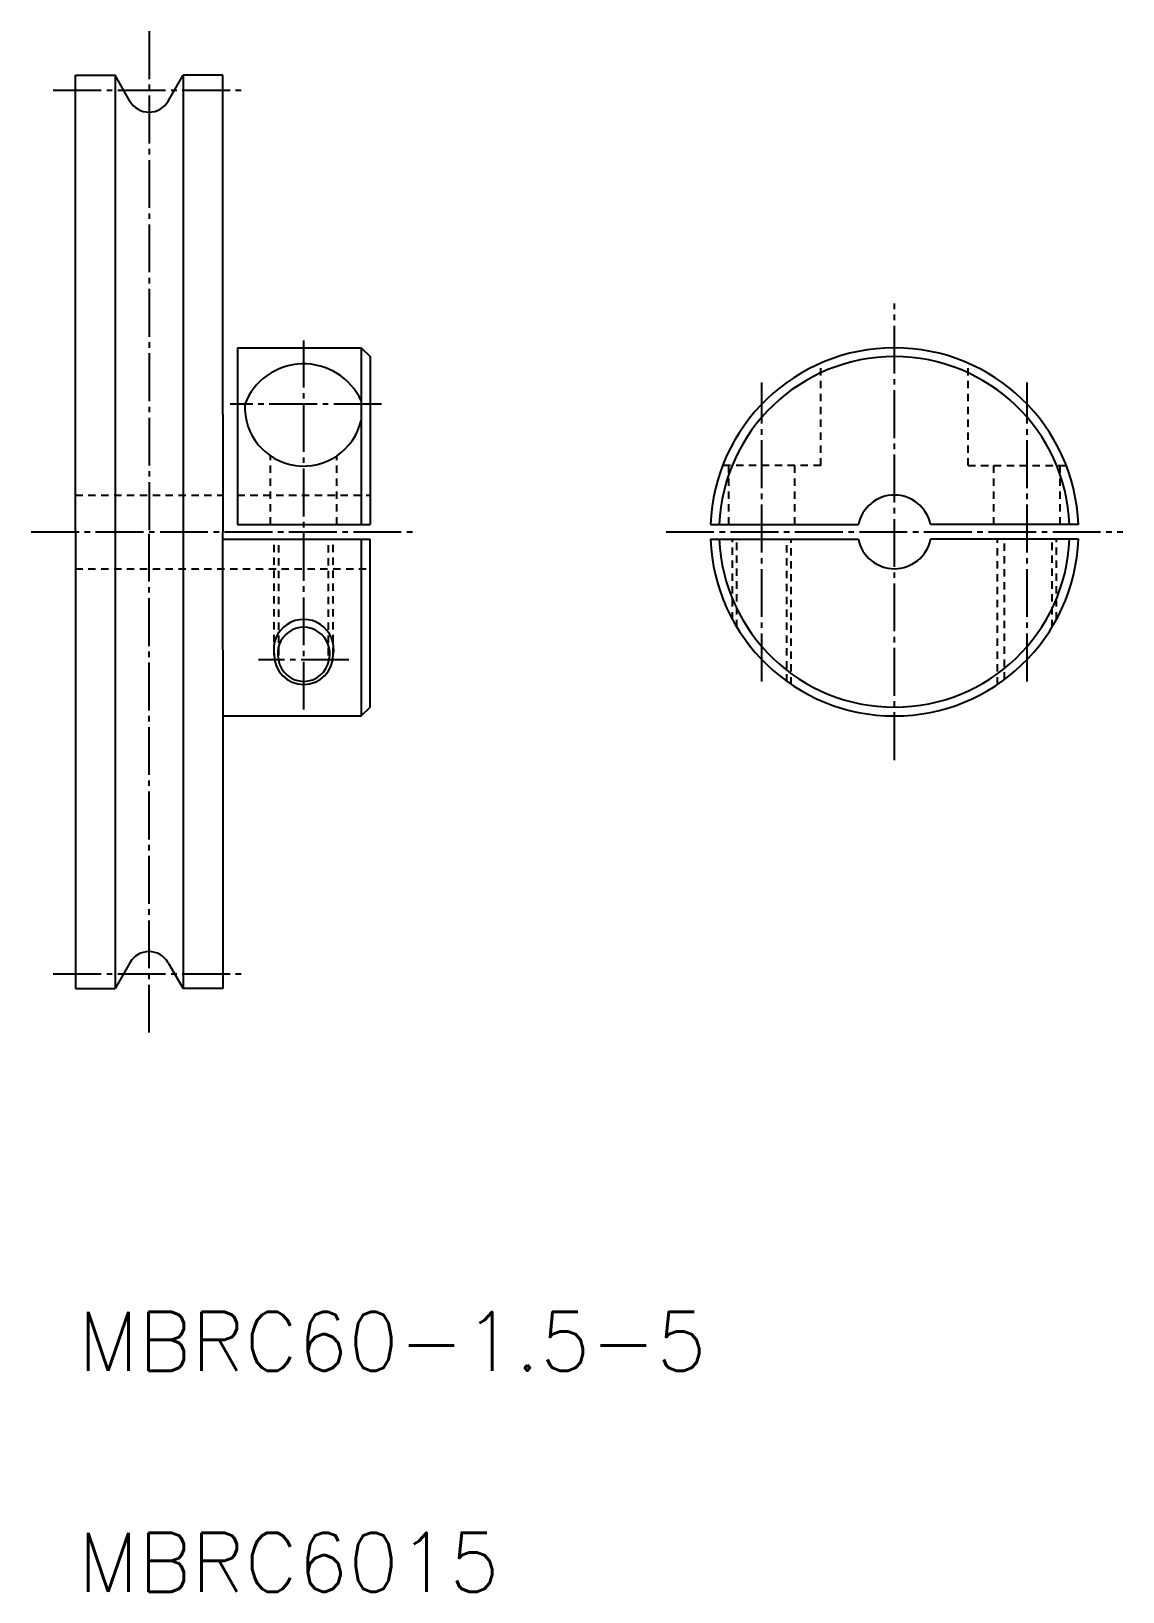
# Model space of a CAD drawing. Extents: x -220 to -146, y -15 to 91.
import ezdxf

# ---------------------------------------------------------------- set-up
doc = ezdxf.new("R2010")
doc.units = 0
doc.header["$LTSCALE"] = 0.25
doc.linetypes.add('CENTER', pattern=[17.5, 13, -1.5, 1.5, -1.5])
doc.linetypes.add('DASHED', pattern=[3.5, 2, -1.5])
doc.layers.get('0').update_dxf_attribs({"linetype": 'CONTINUOUS'})
doc.layers.add('CENTER', color=1, linetype='CENTER')
doc.styles.get("Standard").update_dxf_attribs({"font": 'txt.shx'})

msp = doc.modelspace()

# ---------------------------------------------------------------- linework, layer by layer
at = {"color": 7, "linetype": 'CONTINUOUS'}
for p, q in [((-216.76, 56.94), (-216.76, 87.94)), ((-216.76, 87.94), (-214.07, 87.94)), ((-214.07, 87.94), (-214.07, 25.94)), ((-213.06, 86.19), (-214.07, 87.94)), ((-210.46, 86.19), (-209.45, 87.94)), ((-209.45, 87.94), (-209.45, 25.94)), ((-206.76, 87.94), (-209.45, 87.94)), ((-206.76, 64.94), (-206.76, 87.94)), ((-205.76, 69.44), (-205.76, 57.44)), ((-205.76, 69.44), (-197.36, 69.44)), ((-197.36, 69.44), (-196.76, 68.84)), ((-197.36, 69.44), (-197.36, 57.44)), ((-196.76, 68.84), (-196.76, 57.44)), ((-206.76, 64.94), (-206.76, 56.94)), ((-205.76, 57.44), (-196.76, 57.44)), ((-173.65, 57.44), (-163.61, 57.44)), ((-148.67, 57.44), (-158.71, 57.44)), ((-216.76, 56.94), (-216.76, 25.94)), ((-206.76, 48.94), (-206.76, 56.94)), ((-206.76, 56.44), (-196.76, 56.44)), ((-197.36, 56.44), (-197.36, 44.44)), ((-196.76, 45.04), (-196.76, 56.44)), ((-173.65, 56.44), (-163.61, 56.44)), ((-148.67, 56.44), (-158.71, 56.44)), ((-206.76, 48.94), (-206.76, 25.94)), ((-197.36, 44.44), (-196.76, 45.04)), ((-206.76, 44.44), (-197.36, 44.44)), ((-213.06, 27.69), (-214.07, 25.94)), ((-210.46, 27.69), (-209.45, 25.94)), ((-216.76, 25.94), (-214.07, 25.94)), ((-206.76, 25.94), (-209.45, 25.94))]:
    msp.add_line(p, q, dxfattribs=at)
at = {"color": 3, "linetype": 'DASHED'}
for p, q in [((-166.16, 61.44), (-166.16, 68.39)), ((-156.16, 61.44), (-156.16, 68.39)), ((-203.51, 57.44), (-203.51, 62.1)), ((-199.01, 57.44), (-199.01, 62.1)), ((-166.16, 61.44), (-172.82, 61.44)), ((-172.41, 57.44), (-172.41, 61.44)), ((-167.91, 57.44), (-167.91, 61.44)), ((-156.16, 61.44), (-149.5, 61.44)), ((-154.41, 57.44), (-154.41, 61.44)), ((-149.91, 57.44), (-149.91, 61.44)), ((-216.76, 59.44), (-206.76, 59.44)), ((-205.76, 59.44), (-196.76, 59.44)), ((-203.26, 48.57), (-203.26, 56.44)), ((-202.95, 48.54), (-202.95, 56.44)), ((-199.57, 48.54), (-199.57, 56.44)), ((-199.26, 48.57), (-199.26, 56.44)), ((-172.16, 51), (-172.16, 56.44)), ((-171.85, 50.46), (-171.85, 56.44)), ((-168.46, 46.79), (-168.46, 56.44)), ((-168.16, 46.58), (-168.16, 56.44)), ((-154.16, 46.58), (-154.16, 56.44)), ((-153.69, 46.91), (-153.69, 56.44)), ((-150.46, 50.46), (-150.46, 56.44)), ((-150.16, 51), (-150.16, 56.44)), ((-216.76, 54.44), (-196.76, 54.44))]:
    msp.add_line(p, q, dxfattribs=at)
at = {"color": 7, "linetype": 'CONTINUOUS'}
for centre, radius, start, end in [((-211.76, 86.94), 1.5, 210, 330), ((-161.16, 56.94), 12.5, 2.2924, 177.7076), ((-201.26, 64.06), 4.29, 24.6496, 158.7772), ((-161.16, 56.94), 11.9, 2.4081, 177.5919), ((-201.26, 65.41), 4, 177.1456, 346.8531), ((-161.16, 56.94), 2.5, 11.537, 168.463), ((-161.16, 56.94), 12.5, 182.2924, 357.7076), ((-161.16, 56.94), 11.9, 182.4081, 357.5919), ((-161.16, 56.94), 2.5, 191.537, 348.463), ((-201.26, 48.69), 1.77, 345.4682, 194.5318), ((-201.26, 48.53), 1.74, 189.3695, 350.6305), ((-211.76, 26.94), 1.5, 30, 150)]:
    msp.add_arc(centre, radius, start, end, dxfattribs=at)
at = {"color": 3}
for centre, radius, start, end in [((-201.26, 48.96), 2.04, 348.9876, 191.0124), ((-201.26, 48.58), 2, 180.2222, 359.7778)]:
    msp.add_arc(centre, radius, start, end, dxfattribs=at)
at = {"layer": 'CENTER', "color": 1, "linetype": 'CENTER'}
for p, q in [((-211.76, 90.94), (-211.76, 56.94)), ((-218.26, 86.94), (-205.26, 86.94)), ((-161.16, 41.44), (-161.16, 72.44)), ((-201.26, 44.87), (-201.26, 69.93)), ((-170.16, 46.79), (-170.16, 67.08)), ((-152.16, 46.79), (-152.16, 67.08)), ((-195.97, 65.61), (-206.26, 65.61)), ((-219.76, 56.94), (-193.76, 56.94)), ((-211.76, 22.94), (-211.76, 56.94)), ((-176.66, 56.94), (-145.66, 56.94)), ((-198.19, 48.26), (-204.33, 48.26)), ((-218.26, 26.94), (-205.26, 26.94))]:
    msp.add_line(p, q, dxfattribs=at)

# ---------------------------------------------------------------- texts
at = {"color": 7, "linetype": 'CONTINUOUS'}
for s, p in [('MBRC60-1.5-5', (-216.59, -0.02)), ('MBRC6015', (-216.59, -15.02))]:
    msp.add_text(s, height=4, dxfattribs=at).set_placement(p)

doc.saveas('drawing.dxf')
